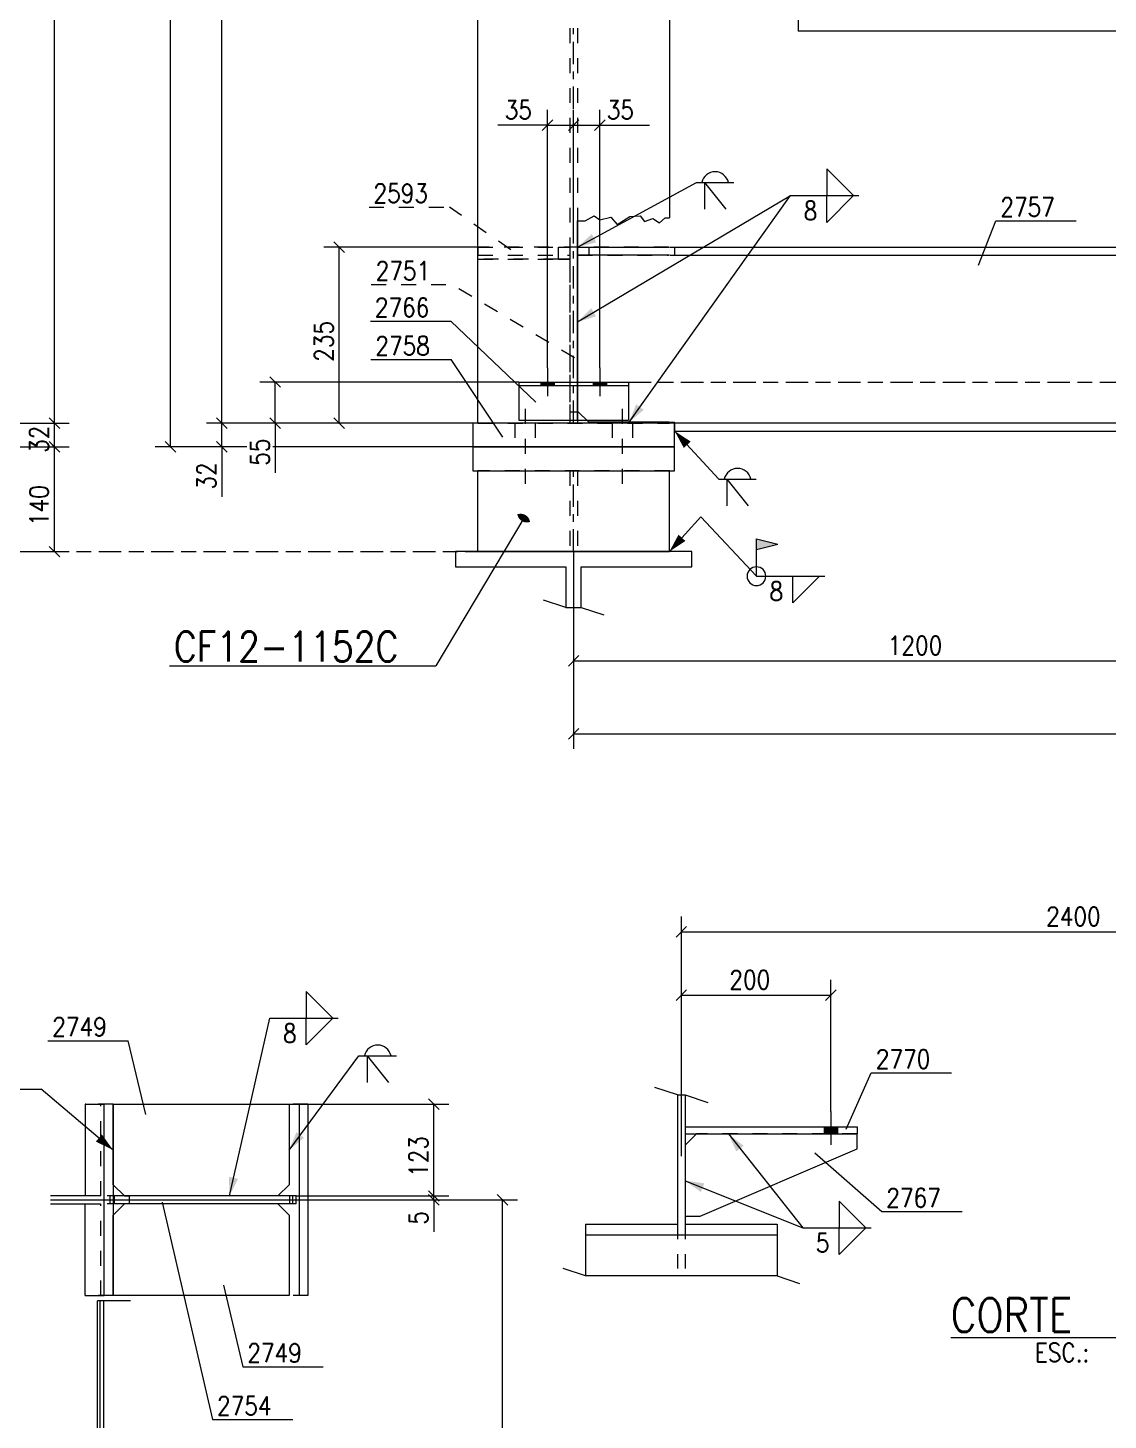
# Model space of a CAD drawing. Header units: millimetres. Extents: x 2 to 845, y 5 to 599.
# Drawn here: x 353.6 to 498.1, y 214.4 to 400.6 of the extents above; entities that cross this region are included whole.
import ezdxf

# ---------------------------------------------------------------- set-up
doc = ezdxf.new("R2010")
doc.units = ezdxf.units.MM
for name, pattern in [('XKITLINE00', [0]), ('XKITLINE02', [4, 2, -2]), ('XKITLINE03', [6, 3, -1, 1, -1]), ('XKITLINE06', [7, 3, -1, 2, -1])]:
    doc.linetypes.add(name, pattern=pattern)
for name, color, linetype, lineweight in [('Cota', 4, 'Continuous', 0), ('Marca da peça', 2, 'Continuous', 0), ('Objeto gráfico', 3, 'Continuous', 0), ('Outro tipo de objeto', 7, 'Continuous', 0), ('Parafuso', 3, 'Continuous', 0), ('Peça', 2, 'Continuous', 0), ('Solda', 1, 'Continuous', 0), ('Texto', 7, 'Continuous', 0)]:
    doc.layers.add(name, color=color, linetype=linetype, lineweight=lineweight)
doc.styles.add('ROMANS', font='ROMANS__.TTF')

msp = doc.modelspace()

# ---------------------------------------------------------------- hatches: boundary and pattern name
at = {"layer": 'Parafuso'}
for points in [[(424, 353.21), (424, 352.74), (422.2, 352.74), (422.2, 353.21)], [(431, 353.21), (431, 352.74), (429.2, 352.74), (429.2, 353.21)], [(461.9, 253.61), (461.9, 252.66), (460.1, 252.66), (460.1, 253.61)]]:
    msp.add_hatch(color=7, dxfattribs=at).paths.add_polyline_path(points, flags=17)
at = {"layer": 'Solda'}
for color, points in [(7, [(427.12, 371.26), (429.02, 373), (429.62, 371.9)]), (7, [(427.12, 361.25), (428.95, 363.07), (429.59, 361.99)]), (7, [(434.01, 347.83), (434.95, 350.23), (435.97, 349.5)]), (7, [(440.1, 346.66), (442.25, 345.25), (441.33, 344.4)]), (7, [(439.4, 330.53), (440.62, 332.8), (441.54, 331.96)]), (3, [(453.9, 331.53), (451.04, 330.82), (451.04, 332.25)]), (7, [(365.03, 250.5), (362.72, 251.64), (363.52, 252.59)]), (7, [(388.56, 250.5), (389.54, 252.88), (390.55, 252.14)]), (7, [(447.29, 252.66), (449.33, 251.08), (448.35, 250.31)]), (7, [(380.57, 244.36), (380.52, 246.94), (381.74, 246.66)]), (7, [(441.52, 246.41), (444.07, 246.05), (443.61, 244.89)])]:
    msp.add_hatch(color=color, dxfattribs=at).paths.add_polyline_path(points, flags=17)
at = {"layer": 'Texto'}
msp.add_hatch(color=4, dxfattribs=at).paths.add_polyline_path([(419.1, 335.54), (419.14, 335.55), (419.17, 335.55), (419.21, 335.56), (419.25, 335.57), (419.28, 335.58), (419.32, 335.58), (419.36, 335.58), (419.39, 335.59), (419.43, 335.59), (419.46, 335.59), (419.5, 335.59), (419.54, 335.59), (419.57, 335.59), (419.61, 335.59), (419.64, 335.59), (419.68, 335.58), (419.71, 335.58), (419.75, 335.57), (419.78, 335.57), (419.81, 335.56), (419.85, 335.55), (419.88, 335.54), (419.91, 335.53), (419.95, 335.52), (419.98, 335.51), (420.01, 335.49), (420.04, 335.48), (420.07, 335.47), (420.1, 335.45), (420.13, 335.43), (420.16, 335.42), (420.19, 335.4), (420.22, 335.38), (420.25, 335.36), (420.28, 335.34), (420.3, 335.32), (420.33, 335.3), (420.35, 335.28), (420.38, 335.25), (420.4, 335.23), (420.43, 335.2), (420.45, 335.18), (420.47, 335.15), (420.5, 335.12), (420.52, 335.1), (420.54, 335.07), (420.56, 335.04), (420.58, 335.01), (420.6, 334.98), (420.62, 334.95), (420.63, 334.92), (420.65, 334.89), (420.67, 334.85), (420.68, 334.82), (420.69, 334.79), (420.71, 334.75), (420.72, 334.72), (420.73, 334.68), (420.74, 334.65), (420.76, 334.61), (420.76, 334.58), (420.77, 334.54), (420.78, 334.5), (420.75, 334.49), (420.71, 334.48), (420.67, 334.47), (420.64, 334.47), (420.6, 334.46), (420.56, 334.45), (420.53, 334.45), (420.49, 334.44), (420.45, 334.44), (420.42, 334.44), (420.38, 334.44), (420.35, 334.44), (420.31, 334.44), (420.27, 334.44), (420.24, 334.44), (420.2, 334.44), (420.17, 334.45), (420.13, 334.45), (420.1, 334.46), (420.07, 334.46), (420.03, 334.47), (420, 334.48), (419.96, 334.49), (419.93, 334.5), (419.9, 334.51), (419.87, 334.52), (419.84, 334.53), (419.8, 334.55), (419.77, 334.56), (419.74, 334.58), (419.71, 334.59), (419.68, 334.61), (419.65, 334.63), (419.63, 334.65), (419.6, 334.67), (419.57, 334.69), (419.54, 334.71), (419.52, 334.73), (419.49, 334.75), (419.47, 334.78), (419.44, 334.8), (419.42, 334.83), (419.39, 334.85), (419.37, 334.88), (419.35, 334.9), (419.33, 334.93), (419.31, 334.96), (419.29, 334.99), (419.27, 335.02), (419.25, 335.05), (419.23, 335.08), (419.21, 335.11), (419.2, 335.14), (419.18, 335.17), (419.16, 335.21), (419.15, 335.24), (419.14, 335.28), (419.12, 335.31), (419.11, 335.34), (419.1, 335.38), (419.09, 335.42), (419.08, 335.45), (419.07, 335.49), (419.06, 335.53)], flags=17)

# ---------------------------------------------------------------- linework, layer by layer
at = {"layer": 'Cota', "color": 7, "linetype": 'XKITLINE00', "lineweight": 0}
for p, q in [((357.17, 347.73), (357.17, 560.53)), ((372.71, 344.53), (372.71, 560.53)), ((379.55, 347.73), (379.55, 560.53)), ((423.1, 355.12), (423.1, 389.62)), ((426.6, 373.14), (426.6, 389.62)), ((426.6, 373.14), (426.6, 389.62)), ((430.1, 355.12), (430.1, 389.62)), ((423.1, 387.57), (416.45, 387.57)), ((423.1, 387.57), (416.45, 387.57)), ((423.8, 388.28), (422.39, 386.87)), ((423.1, 387.57), (426.6, 387.57)), ((427.3, 388.28), (425.89, 386.87)), ((427.3, 388.28), (425.89, 386.87)), ((426.6, 387.57), (430.1, 387.57)), ((430.8, 388.28), (429.39, 386.87)), ((430.1, 387.57), (436.74, 387.57)), ((430.1, 387.57), (436.74, 387.57)), ((413.8, 371.26), (393.2, 371.26)), ((394.54, 371.97), (395.96, 370.55)), ((395.25, 347.73), (395.25, 371.26)), ((385.99, 353.92), (387.41, 352.51)), ((419.25, 353.21), (384.65, 353.21)), ((386.7, 347.73), (386.7, 353.21)), ((356.47, 348.44), (357.88, 347.02)), ((378.84, 348.44), (380.26, 347.02)), ((378.84, 348.44), (380.26, 347.02)), ((385.99, 348.44), (387.41, 347.02)), ((394.54, 348.44), (395.96, 347.02)), ((295.9, 347.73), (359.17, 347.73)), ((356.87, 348.03), (357.88, 347.02)), ((356.87, 347.73), (359.17, 347.73)), ((357.17, 344.53), (357.17, 347.73)), ((413.1, 347.73), (377.5, 347.73)), ((413.1, 347.73), (377.5, 347.73)), ((379.55, 344.53), (379.55, 347.73)), ((413.1, 347.73), (384.65, 347.73)), ((386.7, 347.73), (386.7, 341.08)), ((386.7, 347.73), (386.7, 341.08)), ((413.1, 347.73), (393.2, 347.73)), ((295.9, 344.53), (359.17, 344.53)), ((356.47, 345.24), (357.88, 343.82)), ((356.87, 344.83), (357.88, 343.82)), ((356.87, 344.53), (359.17, 344.53)), ((357.17, 330.53), (357.17, 344.53)), ((382.9, 344.53), (370.66, 344.53)), ((372, 345.24), (373.41, 343.82)), ((382.9, 344.53), (377.5, 344.53)), ((378.84, 345.24), (380.26, 343.82)), ((379.55, 344.53), (379.55, 337.88)), ((379.55, 344.53), (379.55, 337.88)), ((413.1, 344.53), (386.4, 344.53)), ((413.1, 344.53), (386.4, 344.53)), ((294.45, 330.53), (359.17, 330.53)), ((356.47, 331.24), (357.88, 329.82)), ((426.59, 330.53), (426.59, 304.16)), ((426.6, 330.53), (426.6, 313.93)), ((427.3, 316.64), (425.89, 315.23)), ((426.6, 315.93), (520.15, 315.93)), ((427.3, 306.86), (425.89, 305.45)), ((426.59, 306.16), (613.7, 306.16)), ((441, 257.89), (441, 281.74)), ((441.7, 280.4), (440.29, 278.98)), ((441, 279.69), (548.1, 279.69)), ((441.7, 271.94), (440.29, 270.52)), ((441, 249.7), (441, 273.28)), ((461.7, 271.94), (460.29, 270.52)), ((461, 255.67), (461, 273.28)), ((441, 271.23), (461, 271.23)), ((407.19, 257.35), (408.61, 255.93)), ((388.56, 256.64), (409.9, 256.64)), ((407.9, 244.36), (407.9, 256.64)), ((389.51, 244.36), (409.9, 244.36)), ((389.51, 244.36), (409.9, 244.36)), ((407.19, 245.07), (408.61, 243.66)), ((407.19, 245.07), (408.61, 243.66)), ((407.19, 244.55), (408.61, 243.13)), ((407.9, 243.84), (407.9, 244.36)), ((416.39, 244.55), (417.8, 243.13)), ((356.65, 243.84), (409.9, 243.84)), ((391.07, 243.84), (419.1, 243.84)), ((407.9, 243.84), (407.9, 239.58)), ((407.9, 243.84), (407.9, 239.58)), ((417.1, 126.74), (417.1, 243.84))]:
    msp.add_line(p, q, dxfattribs=at)
at = {"layer": 'Cota', "color": 3}
for p in [(423.1, 387.57), (426.6, 387.57), (426.6, 387.57), (430.1, 387.57), (395.25, 371.26), (386.7, 353.21), (357.17, 347.73), (357.17, 347.73), (379.55, 347.73), (379.55, 347.73), (386.7, 347.73), (395.25, 347.73), (357.17, 344.53), (357.17, 344.53), (372.71, 344.53), (379.55, 344.53), (357.17, 330.53), (426.6, 315.93), (426.59, 306.16), (441, 279.69), (441, 271.23), (461, 271.23), (407.9, 256.64), (407.9, 244.36), (407.9, 244.36), (407.9, 243.84), (417.1, 243.84)]:
    msp.add_point(p, dxfattribs=at)
at = {"layer": 'Marca da peça', "color": 7, "linetype": 'XKITLINE02', "lineweight": 0}
for p, q in [((399.24, 376.6), (409.98, 376.6)), ((418.2, 370.91), (409.98, 376.6)), ((399.53, 366.25), (410.28, 366.25)), ((426.71, 356.46), (410.28, 366.25))]:
    msp.add_line(p, q, dxfattribs=at)
at = {"layer": 'Marca da peça', "color": 7, "linetype": 'XKITLINE00', "lineweight": 0}
for p, q in [((480.75, 368.84), (483.05, 374.77)), ((483.05, 374.77), (493.8, 374.77)), ((399.42, 361.35), (410.16, 361.35)), ((421.55, 350.53), (410.16, 361.35)), ((399.49, 356.21), (410.23, 356.21)), ((417.12, 345.84), (410.23, 356.21)), ((356.29, 265.13), (367.03, 265.13)), ((369.4, 255.24), (367.03, 265.13)), ((463.05, 253.29), (466.4, 260.82)), ((466.4, 260.82), (477.14, 260.82)), ((458.85, 250.15), (467.8, 242.28)), ((371.6, 243.54), (378.32, 214.45)), ((467.8, 242.28), (478.54, 242.28)), ((379.79, 232.44), (382.37, 221.52)), ((382.37, 221.52), (393.12, 221.52)), ((378.32, 214.45), (389.06, 214.45))]:
    msp.add_line(p, q, dxfattribs=at)
at = {"layer": 'Objeto gráfico', "color": 7, "linetype": 'XKITLINE00', "lineweight": 0}
for p, q in [((427.12, 374.78), (428.14, 374.78)), ((428.14, 374.78), (429.34, 375.44)), ((429.34, 375.44), (430.08, 374.89)), ((430.08, 374.89), (431.58, 375.26)), ((431.58, 375.26), (432.43, 374.28)), ((432.43, 374.28), (434.13, 375.36)), ((434.13, 375.36), (435.51, 375.45)), ((435.51, 375.45), (436.09, 374.67)), ((436.09, 374.67), (437.18, 375.09)), ((437.18, 375.09), (438.06, 374.52)), ((438.06, 374.52), (438.84, 375.17)), ((438.84, 375.17), (439.4, 375.17)), ((425.57, 323.06), (422.57, 324.06)), ((425.57, 323.06), (427.62, 323.06)), ((427.62, 323.06), (430.62, 322.06)), ((440.47, 257.87), (437.47, 258.87)), ((440.47, 257.87), (441.52, 257.87)), ((441.52, 257.87), (444.52, 256.87)), ((428.2, 233.68), (425.2, 234.68)), ((453.8, 233.68), (428.2, 233.68)), ((453.8, 233.68), (456.8, 232.68))]:
    msp.add_line(p, q, dxfattribs=at)
at = {"layer": 'Objeto gráfico', "color": 4, "linetype": 'XKITLINE00', "lineweight": 0}
for p, q in [((427.12, 349.33), (427.12, 374.78)), ((427.12, 374.78), (427.12, 347.73)), ((427.12, 371.26), (439.4, 371.26)), ((439.4, 370.19), (427.12, 370.19)), ((428.62, 347.83), (427.12, 349.33)), ((439.4, 347.83), (428.62, 347.83))]:
    msp.add_line(p, q, dxfattribs=at)
at = {"layer": 'Objeto gráfico', "color": 7, "linetype": 'XKITLINE06', "lineweight": 0}
for p, q in [((433.95, 353.21), (520.1, 353.21)), ((314.11, 330.53), (415.29, 330.53))]:
    msp.add_line(p, q, dxfattribs=at)
at = {"layer": 'Objeto gráfico', "color": 1, "linetype": 'XKITLINE00', "lineweight": 0}
for p, q in [((442.39, 330.53), (410.8, 330.53)), ((410.8, 330.53), (410.8, 328.49)), ((442.39, 328.49), (442.39, 330.53)), ((410.8, 328.49), (425.57, 328.49)), ((425.57, 328.49), (425.57, 323.06)), ((427.62, 323.04), (427.62, 328.49)), ((427.62, 328.49), (442.39, 328.49))]:
    msp.add_line(p, q, dxfattribs=at)
at = {"layer": 'Outro tipo de objeto', "color": 1, "linetype": 'XKITLINE00', "lineweight": 0}
msp.add_line((477.02, 225.43), (519.19, 225.43), dxfattribs=at)
at = {"layer": 'Parafuso', "color": 7, "linetype": 'XKITLINE00', "lineweight": 0}
for p, q in [((423.1, 355.12), (423.1, 351.31)), ((430.1, 355.12), (430.1, 351.31)), ((422.2, 353.21), (422.2, 352.74)), ((424, 353.21), (424, 352.74)), ((429.2, 353.21), (429.2, 352.74)), ((431, 353.21), (431, 352.74)), ((461, 255.67), (461, 251.22)), ((460.1, 253.61), (460.1, 252.66)), ((461.9, 253.61), (461.9, 252.66))]:
    msp.add_line(p, q, dxfattribs=at)
at = {"layer": 'Parafuso', "color": 7, "linetype": 'XKITLINE02', "lineweight": 0}
for p, q in [((420.1, 349.61), (420.1, 339.45)), ((420.1, 349.61), (420.1, 339.45)), ((433.1, 349.61), (433.1, 339.45)), ((433.1, 349.61), (433.1, 339.45)), ((418.75, 347.73), (418.75, 344.53)), ((418.75, 347.73), (418.75, 344.53)), ((421.45, 347.73), (421.45, 344.53)), ((421.45, 347.73), (421.45, 344.53)), ((431.75, 347.73), (431.75, 344.53)), ((431.75, 347.73), (431.75, 344.53)), ((434.45, 347.73), (434.45, 344.53)), ((434.45, 347.73), (434.45, 344.53))]:
    msp.add_line(p, q, dxfattribs=at)
at = {"layer": 'Peça', "color": 4, "linetype": 'XKITLINE00', "lineweight": 0}
for p, q in [((413.8, 347.73), (413.8, 560.53)), ((439.4, 434.63), (439.4, 375.17)), ((439.5, 371.26), (520.1, 371.26)), ((440.1, 371.26), (440.1, 370.19)), ((439.5, 370.19), (520.1, 370.19)), ((419.25, 353.21), (433.95, 353.21)), ((419.25, 353.21), (419.25, 348.13)), ((419.25, 352.74), (433.95, 352.74)), ((433.95, 353.21), (433.95, 348.13)), ((440.1, 347.73), (413.1, 347.73)), ((413.1, 347.73), (413.1, 344.53)), ((419.25, 348.13), (433.95, 348.13)), ((439.4, 347.73), (439.4, 347.73)), ((439.5, 347.83), (440.1, 347.83)), ((440.1, 347.73), (440.1, 347.83)), ((520.1, 347.73), (440.1, 347.73)), ((440.1, 344.53), (440.1, 347.73)), ((440.1, 346.66), (520.1, 346.66)), ((440.1, 344.53), (413.1, 344.53)), ((413.1, 344.53), (413.1, 341.33)), ((413.1, 344.53), (440.1, 344.53)), ((440.1, 341.33), (440.1, 344.53)), ((413.1, 341.33), (440.1, 341.33)), ((413.8, 330.53), (413.8, 341.33)), ((439.4, 330.53), (439.4, 341.33)), ((413.8, 330.53), (439.4, 330.53)), ((440.47, 257.87), (440.47, 240.59)), ((441.52, 257.87), (441.52, 240.59)), ((361.36, 256.64), (361.3, 256.64)), ((361.3, 256.64), (363.83, 256.64)), ((361.3, 256.64), (361.3, 244.36)), ((365.02, 256.64), (363.81, 256.64)), ((363.83, 231.04), (363.83, 256.64)), ((363.83, 231.04), (363.83, 256.64)), ((365.02, 256.64), (365.02, 231.04)), ((365.03, 245.86), (365.03, 256.64)), ((365.03, 256.64), (388.56, 256.64)), ((388.56, 256.64), (388.56, 245.86)), ((391.07, 256.64), (389.08, 256.64)), ((389.88, 256.64), (389.88, 231.04)), ((391.07, 256.64), (391.07, 231.04)), ((441.52, 253.61), (464.5, 253.61)), ((464.5, 253.61), (464.5, 252.66)), ((441.52, 252.66), (464.5, 252.66)), ((443.02, 252.66), (441.52, 251.16)), ((464.5, 250.66), (464.5, 252.66)), ((443.52, 241.66), (464.5, 250.66)), ((366.53, 244.36), (365.03, 245.86)), ((388.56, 245.86), (387.06, 244.36)), ((361.36, 244.36), (356.65, 244.36)), ((366.53, 244.36), (365.02, 244.36)), ((365.19, 243.31), (365.19, 244.36)), ((366.53, 244.36), (367.21, 244.36)), ((367.21, 244.36), (367.18, 244.36)), ((389.51, 244.36), (367.21, 244.36)), ((367.21, 243.31), (367.21, 244.36)), ((388.66, 243.31), (388.66, 244.36)), ((389.04, 243.31), (389.04, 244.36)), ((389.51, 243.31), (389.51, 244.36)), ((356.65, 243.31), (361.3, 243.31)), ((361.3, 243.31), (361.36, 243.31)), ((361.3, 231.04), (361.3, 243.31)), ((366.53, 243.31), (365.02, 243.31)), ((365.03, 241.81), (366.53, 243.31)), ((367.21, 243.31), (366.53, 243.31)), ((389.51, 243.31), (367.18, 243.31)), ((387.06, 243.31), (388.56, 241.81)), ((365.03, 231.04), (365.03, 241.81)), ((388.56, 241.81), (388.56, 231.04)), ((428.2, 240.59), (440.47, 240.59)), ((428.2, 240.59), (428.2, 233.68)), ((441.52, 241.66), (443.52, 241.66)), ((441.52, 240.59), (453.8, 240.59)), ((453.8, 240.59), (453.8, 233.68)), ((428.2, 239.15), (453.8, 239.15)), ((361.36, 231.04), (361.3, 231.04)), ((361.3, 231.04), (363.83, 231.04)), ((365.02, 231.04), (363.81, 231.04)), ((388.56, 231.04), (365.03, 231.04)), ((391.07, 231.04), (389.08, 231.04)), ((367.37, 230.34), (362.92, 230.34)), ((362.92, 185.34), (362.92, 230.34)), ((363.28, 185.34), (363.28, 230.34)), ((363.79, 185.34), (363.79, 230.34))]:
    msp.add_line(p, q, dxfattribs=at)
at = {"layer": 'Peça', "color": 1, "linetype": 'XKITLINE00', "lineweight": 0}
for p in [(456.6, 483.13), (520.1, 400.13)]:
    msp.add_line(p, (456.6, 400.13), dxfattribs=at)
at = {"layer": 'Peça', "color": 7, "linetype": 'XKITLINE02', "lineweight": 0}
for p, q in [((426.07, 400.53), (426.07, 347.73)), ((427.12, 400.53), (427.12, 347.73)), ((439.3, 371.26), (413.8, 371.26)), ((413.8, 371.26), (413.8, 370.19)), ((413.8, 369.66), (413.8, 371.26)), ((413.8, 371.26), (424.57, 371.26)), ((413.8, 371.26), (424.57, 371.26)), ((424.57, 369.66), (424.57, 371.26)), ((424.57, 371.26), (426.07, 371.26)), ((424.57, 371.26), (426.07, 371.26)), ((426.07, 371.26), (426.07, 369.66)), ((427.12, 371.26), (427.12, 349.33)), ((427.12, 371.26), (439.3, 371.26)), ((428.62, 371.26), (428.62, 370.19)), ((413.8, 370.19), (426.07, 370.19)), ((424.57, 369.66), (413.8, 369.66)), ((413.8, 369.66), (413.8, 369.66)), ((413.8, 369.66), (424.57, 369.66)), ((426.07, 369.66), (424.57, 369.66)), ((424.57, 369.66), (426.07, 369.66)), ((426.07, 370.19), (426.07, 348.03)), ((426.07, 369.66), (426.07, 369.66)), ((427.12, 370.19), (439.3, 370.19)), ((427.12, 370.19), (439.3, 370.19)), ((427.12, 370.19), (439.3, 370.19)), ((427.12, 348.03), (427.12, 370.19)), ((439.5, 370.19), (440.1, 370.19)), ((426.07, 349.23), (427.12, 349.23)), ((428.62, 347.83), (427.12, 349.33)), ((413.8, 347.73), (439.4, 347.73)), ((439.3, 347.83), (428.62, 347.83)), ((440.1, 347.73), (440.1, 347.83)), ((440.1, 347.73), (440.1, 346.66)), ((439.4, 341.33), (413.8, 341.33)), ((426.07, 341.33), (426.07, 330.53)), ((427.12, 341.33), (427.12, 330.53)), ((363.81, 256.64), (363.03, 256.64)), ((363.37, 244.36), (363.37, 256.64)), ((441.52, 253.61), (441.52, 252.66)), ((464.5, 252.66), (443.02, 252.66)), ((441.52, 251.16), (441.52, 241.66)), ((363.37, 244.36), (361.36, 244.36)), ((365.02, 244.36), (364.21, 244.36)), ((364.65, 243.31), (364.65, 244.36)), ((367.18, 244.36), (366.53, 244.36)), ((387.06, 244.36), (367.21, 244.36)), ((361.36, 243.31), (363.37, 243.31)), ((363.37, 231.04), (363.37, 243.31)), ((365.02, 243.31), (364.21, 243.31)), ((366.8, 243.31), (366.53, 243.31)), ((367.18, 243.31), (366.8, 243.31)), ((387.06, 243.31), (367.21, 243.31)), ((440.47, 240.59), (440.47, 234.65)), ((441.52, 240.59), (441.52, 234.65)), ((363.81, 231.04), (363.03, 231.04))]:
    msp.add_line(p, q, dxfattribs=at)
at = {"layer": 'Peça', "color": 7, "linetype": 'XKITLINE03', "lineweight": 0}
for p, q in [((426.6, 347.73), (426.6, 400.53)), ((426.6, 330.53), (426.6, 341.33))]:
    msp.add_line(p, q, dxfattribs=at)
at = {"layer": 'Solda', "color": 3, "linetype": 'XKITLINE00', "lineweight": 0}
for p, q in [((464.02, 378.14), (460.45, 381.71)), ((460.45, 381.71), (460.45, 378.14)), ((444.08, 379.91), (446.94, 376.33)), ((444.08, 379.91), (444.08, 376.33)), ((460.45, 378.14), (464.02, 378.14)), ((460.45, 378.14), (464.02, 378.14)), ((464.02, 378.14), (460.45, 374.57)), ((460.45, 374.57), (460.45, 378.14)), ((447.09, 340.24), (449.95, 336.67)), ((447.09, 340.24), (447.09, 336.67)), ((451.04, 327.25), (451.04, 332.25)), ((451.04, 332.25), (453.9, 331.53)), ((451.04, 330.82), (453.9, 331.53)), ((455.89, 327.25), (459.46, 327.25)), ((459.46, 327.25), (455.89, 323.68)), ((455.89, 323.68), (455.89, 327.25)), ((394.42, 268.13), (390.85, 271.7)), ((390.85, 271.7), (390.85, 268.13)), ((390.85, 268.13), (394.42, 268.13)), ((390.85, 268.13), (394.42, 268.13)), ((394.42, 268.13), (390.85, 264.56)), ((390.85, 264.56), (390.85, 268.13)), ((398.98, 263.12), (401.83, 259.54)), ((398.98, 263.12), (398.98, 259.54)), ((465.67, 240.1), (462.09, 243.67)), ((462.09, 243.67), (462.09, 240.1)), ((462.09, 240.1), (465.67, 240.1)), ((462.09, 240.1), (465.67, 240.1)), ((465.67, 240.1), (462.09, 236.52)), ((462.09, 236.52), (462.09, 240.1))]:
    msp.add_line(p, q, dxfattribs=at)
at = {"layer": 'Solda', "color": 7, "linetype": 'XKITLINE00', "lineweight": 0}
for p, q in [((427.12, 371.26), (443.01, 379.91)), ((443.01, 379.91), (448.01, 379.91)), ((427.12, 361.25), (455.6, 378.14)), ((434.01, 347.83), (455.6, 378.14)), ((455.6, 378.14), (464.73, 378.14)), ((440.1, 346.66), (446.02, 340.24)), ((446.02, 340.24), (451.02, 340.24)), ((439.4, 330.53), (443.62, 335.17)), ((443.62, 335.17), (451.04, 327.25)), ((451.04, 327.25), (460.18, 327.25)), ((380.57, 244.36), (386, 268.13)), ((386, 268.13), (395.13, 268.13)), ((388.56, 250.5), (397.9, 263.12)), ((397.9, 263.12), (402.9, 263.12)), ((348.64, 258.64), (355.39, 258.64)), ((365.03, 250.5), (355.39, 258.64)), ((447.29, 252.66), (457.24, 240.1)), ((441.52, 246.41), (457.24, 240.1)), ((457.24, 240.1), (466.38, 240.1))]:
    msp.add_line(p, q, dxfattribs=at)
at = {"layer": 'Solda', "color": 3, "linetype": 'XKITLINE00', "lineweight": 0}
for centre, radius, start, end in [((445.51, 379.5), 1.83, 12.6804, 167.3196), ((448.52, 339.84), 1.83, 12.6804, 167.3196), ((451.04, 327.25), 1.25, 90, 270), ((451.04, 327.25), 1.25, 270, 90), ((400.4, 262.71), 1.83, 12.6804, 167.3196)]:
    msp.add_arc(centre, radius, start, end, dxfattribs=at)
at = {"layer": 'Texto', "color": 4, "linetype": 'XKITLINE00', "lineweight": 0}
for p in [(419.92, 335.01), (372.55, 315.24)]:
    msp.add_line(p, (408.16, 315.24), dxfattribs=at)

# ---------------------------------------------------------------- texts
at = {"layer": 'Cota', "color": 3, "style": 'ROMANS', "width": 0.85}
for s, p in [('35', (417.39, 388.37)), ('35', (431.03, 388.37)), ('1200', (468.6, 316.73)), ('2400', (489.78, 280.49)), ('200', (447.42, 272.03))]:
    msp.add_text(s, height=2.5, dxfattribs=at).set_placement(p)
for s, p in [('235', (394.45, 355.92)), ('32', (356.37, 343.74)), ('55', (385.9, 342.02)), ('32', (378.75, 338.82)), ('140', (356.37, 333.95)), ('123', (407.1, 246.92)), ('5', (407.1, 240.52))]:
    msp.add_text(s, height=2.5, rotation=90.0002, dxfattribs=at).set_placement(p)
at = {"layer": 'Marca da peça', "color": 4, "style": 'ROMANS', "width": 0.85}
for s, p in [('2593', (399.84, 377.2)), ('2757', (483.65, 375.37)), ('2751', (400.13, 366.85)), ('2766', (400.02, 361.95)), ('2758', (400.09, 356.81)), ('2749', (356.89, 265.73)), ('2770', (467, 261.42)), ('2767', (468.4, 242.88)), ('2749', (382.97, 222.12)), ('2754', (378.92, 215.05))]:
    msp.add_text(s, height=2.5, dxfattribs=at).set_placement(p)
at = {"layer": 'Outro tipo de objeto', "color": 1, "style": 'ROMANS', "width": 0.85}
msp.add_text('CORTE', height=4.5, dxfattribs=at).set_placement((477.02, 226.18))
at = {"layer": 'Outro tipo de objeto', "color": 3, "style": 'ROMANS', "width": 0.85}
msp.add_text('ESC.:', height=2.5, dxfattribs=at).set_placement((488.26, 222.18))
at = {"layer": 'Solda', "color": 3, "style": 'ROMANS', "width": 0.85}
for s, p in [('8', (457.35, 374.89)), ('8', (452.79, 324)), ('8', (387.75, 264.88)), ('5', (458.99, 236.85))]:
    msp.add_text(s, height=2.5, dxfattribs=at).set_placement(p)
at = {"layer": 'Texto', "color": 4, "style": 'ROMANS', "width": 0.85}
msp.add_text('CF12-1152C', height=4, dxfattribs=at).set_placement((373.15, 315.84))

doc.saveas('drawing.dxf')
